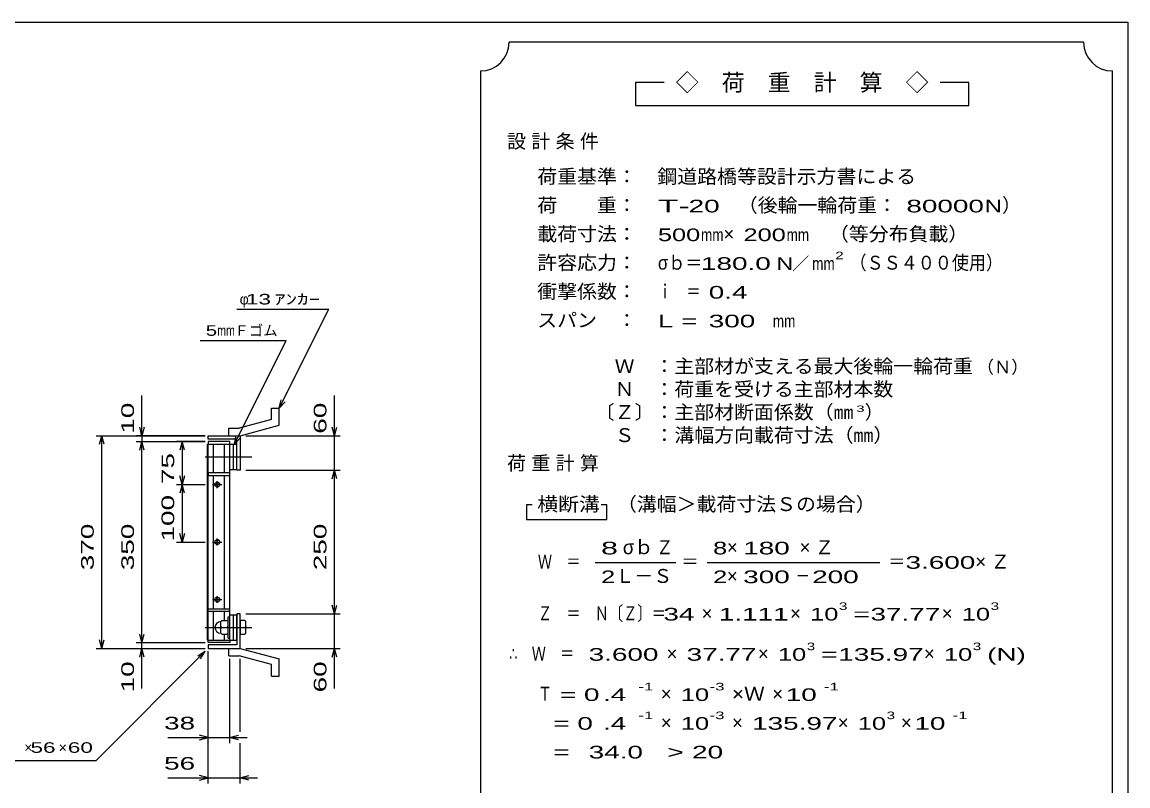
# Model space of a CAD drawing. Units: millimetres, scale not verified. Extents: x -1820 to 1731, y -1282 to 1054.
# Drawn here: x -194 to 1731, y -275 to 1054 of the extents above; entities that cross this region are included whole.
import ezdxf
from ezdxf.enums import TextEntityAlignment as Align

# ---------------------------------------------------------------- set-up
doc = ezdxf.new("R2010")
doc.units = ezdxf.units.MM
doc.header["$LTSCALE"] = 10
doc.linetypes.add('CHAIN', pattern=[18.5, 12, -1.5, 3.5, -1.5])
for name, color, linetype, lineweight in [('0_2', 150, 'Continuous', 25), ('16', 3, 'Continuous', 25), ('19', 6, 'Continuous', 25), ('22', 4, 'Continuous', 25), ('24', 2, 'Continuous', 25)]:
    doc.layers.add(name, color=color, linetype=linetype, lineweight=lineweight)
doc.styles.add('ベクトル', font='')
doc.styles.get('ベクトル').set_extended_font_data('ベクトル')

msp = doc.modelspace()

# ---------------------------------------------------------------- linework, layer by layer
at = {"layer": '0_2'}
for p, q in [((-1729, 1053.5), (1731, 1053.5)), ((1731, 1053.5), (1731, -1146.5))]:
    msp.add_line(p, q, dxfattribs=at)
at = {"layer": '16'}
for p, q in [((129.3, -21.5), (129.3, 319.5)), ((129.3, 319.5), (130, 319.5)), ((168, 324), (130, 324)), ((130, 324), (130, 319.5)), ((130, 319.5), (168, 319.5)), ((130, -21.5), (130, 319.5)), ((130, 319.5), (168, 319.5)), ((139.5, 269.5), (139.5, 319.5)), ((158.5, 269.5), (158.5, 319.5)), ((168, 319.5), (168, 324)), ((168, -21.5), (168, 319.5)), ((168, 319.5), (174, 319.5)), ((174, 275.5), (174, 319.5)), ((174, 319.5), (180, 319.5)), ((180, 275.5), (180, 319.5)), ((130, 269.5), (130, 265)), ((168, 269.5), (130, 269.5)), ((168, 275.5), (174, 275.5)), ((168, 265), (168, 269.5)), ((174, 275.5), (180, 275.5)), ((130, 265), (168, 265)), ((139.5, 33), (139.5, 265)), ((144, 252), (148, 252)), ((146, 243), (146, 255)), ((158.5, 33), (158.5, 265)), ((138, 249), (154, 249)), ((144, 246), (148, 246)), ((146, 143), (146, 155)), ((138, 149), (154, 149)), ((144, 152), (148, 152)), ((144, 146), (148, 146)), ((138, 49), (154, 49)), ((144, 52), (148, 52)), ((144, 46), (148, 46)), ((146, 43), (146, 55)), ((130, 28.5), (130, 33)), ((130, 33), (168, 33)), ((130, 28.5), (168, 28.5)), ((139.5, -21.5), (139.5, 28.5)), ((158.5, 13.5), (158.5, 28.5)), ((168, 28.5), (168, 33)), ((168, 22.5), (174, 22.5)), ((174, -21.5), (174, 22.5)), ((174, 22.5), (180, 22.5)), ((180, -21.5), (180, 22.5)), ((154, 12.5), (152, 10.5)), ((152, -9.5), (152, 10.5)), ((154, 0.5), (152, 2.5)), ((154, 0.5), (152, -1.5)), ((154, 12.5), (163, 12.5)), ((154, 0.5), (163, 0.5)), ((165, 10.5), (163, 12.5)), ((163, 0.5), (165, 2.5)), ((165, -1.5), (163, 0.5)), ((165, -18), (165, 19)), ((165, 19), (168, 19)), ((168, -18), (168, 19)), ((152, -9.5), (154, -11.5)), ((154, -11.5), (163, -11.5)), ((158.5, -21.5), (158.5, -12.5)), ((163, -11.5), (165, -9.5)), ((165, -18), (168, -18)), ((129.3, -21.5), (130, -21.5)), ((130, -21.5), (168, -21.5)), ((130, -26), (130, -21.5)), ((130, -21.5), (168, -21.5)), ((168, -26), (130, -26)), ((168, -21.5), (168, -26)), ((168, -21.5), (174, -21.5)), ((174, -21.5), (180, -21.5))]:
    msp.add_line(p, q, dxfattribs=at)
at = {"layer": '16', "linetype": 'CHAIN'}
for p, q in [((125, 297.5), (206, 297.5)), ((125, 0.5), (206, 0.5))]:
    msp.add_line(p, q, dxfattribs=at)
at = {"layer": '16'}
for centre, radius, start, end in [((144, 249), 3, 90, 270), ((146, 249), 4, 46.6, 133.4), ((148, 249), 3, 270, 90), ((146, 249), 4, 226.6, 313.4), ((144, 149), 3, 90, 270), ((146, 149), 4, 46.6, 133.4), ((146, 149), 4, 226.6, 313.4), ((148, 149), 3, 270, 90), ((144, 49), 3, 90, 270), ((146, 49), 4, 46.6, 133.4), ((146, 49), 4, 226.6, 313.4), ((148, 49), 3, 270, 90), ((152, 0.5), 10, 90, 270)]:
    msp.add_arc(centre, radius, start, end, dxfattribs=at)
at = {"layer": '19'}
for p, q in [((240.6, 382.1), (253.6, 382.1)), ((240.6, 362.1), (240.6, 382.1)), ((253.6, 352.1), (253.6, 382.1)), ((166, 347), (184.3, 347)), ((166, 334), (166, 347)), ((240.6, 362.1), (184.3, 347)), ((186, 334), (253.6, 352.1)), ((130, 328), (130, 334)), ((130, 334), (186, 334)), ((180, 328), (130, 328)), ((166, 334), (186, 334)), ((180, 274), (180, 328)), ((186, 334), (186, 274)), ((186, 274), (180, 274)), ((186, 24), (180, 24)), ((180, 24), (180, -30)), ((186, -36), (186, 24)), ((194, 12.5), (186, 12.5)), ((186, 12.5), (186, -11.5)), ((186, 0.5), (194, 0.5)), ((196, 10.5), (194, 12.5)), ((196, 2.5), (194, 0.5)), ((194, 0.5), (196, -1.5)), ((196, -9.5), (196, 10.5)), ((186, -11.5), (194, -11.5)), ((194, -11.5), (196, -9.5)), ((130, -30), (130, -36)), ((180, -30), (130, -30)), ((130, -36), (186, -36)), ((166, -36), (186, -36)), ((166, -49), (166, -36)), ((186, -36), (253.6, -54.1)), ((166, -49), (184.3, -49)), ((240.6, -64.1), (184.3, -49)), ((253.6, -84.1), (253.6, -54.1)), ((240.6, -84.1), (240.6, -64.1)), ((240.6, -84.1), (253.6, -84.1))]:
    msp.add_line(p, q, dxfattribs=at)
at = {"layer": '22'}
for p, q in [((180, 554), (340, 554)), ((254, 382), (340, 554)), ((116, 499.5), (266, 499.5)), ((176, 319.5), (266, 499.5)), ((15, 334), (15, 404)), ((254, 382), (257, 396.6)), ((254, 382), (264, 393)), ((350, 334), (350, 404)), ((15, 334), (11, 349)), ((19, 349), (15, 334)), ((350, 334), (346, 349)), ((350, 334), (354, 349)), ((-65, 334), (125, 334)), ((-59, 319), (-55, 334)), ((-51, 319), (-55, 334)), ((-55, -36), (-55, 334)), ((125, 334), (5, 334)), ((15, 334), (15, 324)), ((176, 319.5), (179, 334.1)), ((176, 319.5), (186, 330.5)), ((196, 334), (360, 334)), ((350, 274), (350, 334)), ((5, 324), (125, 324)), ((11, 309), (15, 324)), ((19, 309), (15, 324)), ((15, -26), (15, 324)), ((125, 324), (75, 324)), ((85, 324), (81, 309)), ((89, 309), (85, 324)), ((85, 324), (85, 249)), ((196, 274), (360, 274)), ((346, 259), (350, 274)), ((354, 259), (350, 274)), ((350, 24), (350, 274)), ((85, 249), (81, 264)), ((89, 264), (85, 249)), ((75, 249), (125, 249)), ((85, 249), (81, 234)), ((89, 234), (85, 249)), ((85, 249), (85, 149)), ((85, 149), (81, 164)), ((89, 164), (85, 149)), ((75, 149), (125, 149)), ((350, 24), (346, 39)), ((350, 24), (354, 39)), ((196, 24), (360, 24)), ((350, -36), (350, 24)), ((15, -26), (11, -11)), ((15, -26), (19, -11)), ((-65, -36), (125, -36)), ((-55, -36), (-59, -21)), ((-55, -36), (-51, -21)), ((5, -26), (125, -26)), ((5, -36), (125, -36)), ((11, -51), (15, -36)), ((15, -36), (15, -26)), ((19, -51), (15, -36)), ((15, -106), (15, -36)), ((196, -36), (360, -36)), ((346, -51), (350, -36)), ((354, -51), (350, -36)), ((350, -106), (350, -36)), ((-65, -231), (125, -41)), ((112, -49), (125, -41)), ((117, -54), (125, -41)), ((130, -201), (130, -41)), ((130, -271), (130, -41)), ((168, -201), (168, -54)), ((186, -181), (186, -54)), ((60, -191), (130, -191)), ((130, -191), (115, -187)), ((115, -195), (130, -191)), ((130, -191), (168, -191)), ((168, -191), (183, -187)), ((183, -195), (168, -191)), ((168, -191), (198, -191)), ((186, -271), (186, -201)), ((-265, -231), (-65, -231)), ((60, -261), (130, -261)), ((130, -261), (115, -257)), ((115, -265), (130, -261)), ((130, -261), (186, -261)), ((186, -261), (201, -257)), ((201, -265), (186, -261)), ((186, -261), (216, -261))]:
    msp.add_line(p, q, dxfattribs=at)
at = {"layer": '24', "color": 4}
for p, q in [((1654, 1018.5), (654, 1018.5)), ((604, 968.5), (604, -581.5)), ((1704, -581.5), (1704, 968.5)), ((924, 948.5), (874, 948.5)), ((874, 948.5), (874, 908.5)), ((1454, 948.5), (1404, 948.5)), ((1454, 908.5), (1454, 948.5)), ((874, 908.5), (1454, 908.5)), ((694, 213.5), (684, 213.5)), ((684, 213.5), (684, 188.5)), ((824, 213.5), (814, 213.5)), ((824, 188.5), (824, 213.5)), ((684, 188.5), (824, 188.5)), ((804, 113.5), (944, 113.5)), ((999, 113.5), (1299, 113.5))]:
    msp.add_line(p, q, dxfattribs=at)
for centre, start, end in [((604, 1018.5), 270, 0), ((1704, 1018.5), 180, 270)]:
    msp.add_arc(centre, 50, start, end, dxfattribs=at)

# ---------------------------------------------------------------- texts
at = {"layer": '22', "color": 2, "style": 'ベクトル'}
for s, height, width, p in [(' 13 ', 18.33, 1.6, (185, 571.5)), ('ｱﾝｶｰ', 18.33, 1.6, (245, 571.5)), ('5', 18.3, 1.45, (126, 517)), ('mm', 18.33, 0.75, (146, 517)), (' 38 ', 21.99, 1.65, (40, -166)), (' 56 ', 18.33, 1.6, (-190, -208.5)), (' 60 ', 18.33, 1.6, (-125, -208.5)), (' 56 ', 21.99, 1.65, (40, -236))]:
    msp.add_text(s, height=height, dxfattribs=dict(at, width=width)).set_placement(p, align=Align.MIDDLE_LEFT)
for s, height, p in [('φ', 18.3, (185, 571.5)), ('Ｆゴム', 18.33, (176, 517)), ('×', 18.3, (-190, -208.5)), ('×', 18.3, (-130, -208.5))]:
    msp.add_text(s, height=height, dxfattribs=at).set_placement(p, align=Align.MIDDLE_LEFT)
at = {"layer": '22', "color": 2, "style": 'ベクトル', "width": 1.65}
for s, p in [(' 10 ', (-10, 324)), (' 60 ', (325, 324)), (' 75 ', (60, 236.5)), (' 100 ', (60, 136.5)), (' 370 ', (-80, 86.5)), (' 350 ', (-10, 86.5)), (' 250 ', (325, 86.5)), (' 10 ', (-10, -126)), (' 60 ', (325, -126))]:
    msp.add_text(s, height=21.99, rotation=90, dxfattribs=at).set_placement(p, align=Align.MIDDLE_LEFT)
at = {"layer": '24', "style": 'ベクトル'}
for s, height, p in [('◇\u3000荷\u3000重\u3000計\u3000算\u3000◇', 29.33, (944, 948.5)), ('）', 24.2, (1512, 735)), ('×', 24.2, (1027, 685)), ('／', 22, (1146.5, 633.5)), ('（Ｎ）', 21.99, (1468, 453.5)), ('）', 24.2, (1273, 375)), ('σｂ', 24.19, (852, 140)), ('×', 24.2, (1033, 140)), ('Ｌ－Ｓ', 24.19, (839, 90)), ('×', 24.2, (1033, 90)), ('×', 24.2, (989, 25)), ('×', 24.2, (1143, 25)), ('×', 24.2, (1407, 25)), ('×', 24.2, (928, -45)), ('×', 24.2, (1087, -45)), ('×', 24.2, (1376, -45)), ('×', 24.2, (918, -115)), ('×', 24.2, (1112, -115)), ('×', 24.2, (918, -165)), ('×', 24.2, (1042, -165)), ('×', 24.2, (1226, -165)), ('×', 24.2, (1336, -165))]:
    msp.add_text(s, height=height, dxfattribs=at).set_placement(p, align=Align.MIDDLE_LEFT)
for s, height, width, p in [('荷重基準：\u3000', 24.19, 1.05, (703, 785)), ('鋼道路橋等設計示方書による', 24.19, 1.05, (912, 785)), ('荷\u3000\u3000重：\u3000', 24.19, 1.05, (703, 735)), ('（後輪一輪荷重：', 24.19, 1.05, (1052, 735)), ('T-', 21.99, 2, (913, 733.5)), (' 20 ', 21.99, 1.65, (953, 733.5)), (' 80000', 21.99, 1.65, (1332, 733.5)), ('N', 22, 1.4, (1482, 733.5)), ('載荷寸法：\u3000', 24.19, 1.05, (703, 685)), ('500', 21.99, 1.5, (913, 683.5)), ('200', 21.99, 1.5, (1062, 683.5)), ('\u3000（等分布負載）', 24.19, 1.05, (1176, 685)), ('mm', 21.99, 0.8, (988, 683.5)), ('mm', 21.99, 0.8, (1137, 683.5)), ('許容応力：\u3000', 24.19, 1.05, (703, 635)), ('σｂ＝', 24.19, 0.9, (913, 635)), ('180.0', 21.99, 1.65, (988, 633.5)), ('N', 22, 1.4, (1119, 633.5)), ('mm', 21.99, 0.8, (1181.5, 633.5)), ('2', 13.2, 1.5, (1221.5, 647.5)), ('（ＳＳ４００使用）', 24.19, 0.9, (1246.5, 635)), ('衝撃係数：\u3000', 24.19, 1.05, (703, 585)), ('ｉ\u3000＝', 24.19, 0.75, (913, 585)), (' 0.4', 21.99, 1.65, (988, 583.5)), ('スパン\u3000：\u3000', 24.19, 1.05, (703, 535)), ('L =', 21.99, 1.65, (913, 533.5)), (' 300 ', 21.99, 1.65, (988, 533.5)), ('mm', 21.99, 0.8, (1113, 533.5)), ('\u3000Ｗ\u3000：主部材が支える最大後輪一輪荷重', 24.19, 1.05, (803, 455)), ('\u3000Ｎ\u3000：荷重を受ける主部材本数', 24.19, 1.05, (803, 415)), ('〔Ｚ〕：主部材断面係数（㎜', 24.19, 1.05, (803, 375)), ('3', 11, 1.8, (1258, 381)), ('\u3000Ｓ\u3000：溝幅方向載荷寸法（㎜）', 24.19, 1.05, (803, 335)), ('\u3000（溝幅＞載荷寸法Ｓの場合）', 24.19, 1.05, (807, 215)), ('横断溝', 24.19, 1.1, (703, 215)), ('8', 22, 1.8, (814, 138.5)), ('Ｚ', 24.2, 0.9, (910, 140)), ('8', 22, 1.5, (1009, 138.5)), (' 180 ', 21.99, 1.65, (1048, 138.5)), ('Ｗ\u3000＝', 24.19, 0.75, (704, 115)), ('＝', 24.2, 0.9, (954, 115)), ('＝', 24.2, 0.9, (1314, 115)), ('3.600', 21.99, 1.65, (1344, 113.5)), ('2', 22, 1.5, (814, 88.5)), ('2', 22, 1.5, (1009, 88.5)), (' 300 ', 21.99, 1.65, (1048, 88.5)), (' 200 ', 21.99, 1.65, (1168, 88.5)), ('－', 24.2, 0.75, (1153, 90)), ('Ｚ\u3000＝\u3000Ｎ〔Ｚ〕＝', 24.19, 0.75, (704, 25)), ('3', 13.2, 1.5, (1228, 37.5)), ('3', 13.2, 1.5, (1492, 37.5)), (' 34 ', 21.99, 1.65, (909, 23.5)), ('1.111', 21.99, 1.65, (1019, 23.5)), ('10', 21.99, 1.5, (1178, 23.5)), ('=', 22, 1.7, (1253, 23.5)), ('37.77', 21.99, 1.65, (1283, 23.5)), ('10', 21.99, 1.5, (1442, 23.5)), ('∴\u3000Ｗ\u3000＝', 24.19, 0.75, (654, -45)), (' 3.600', 21.99, 1.65, (779, -46.5)), ('37.77', 21.99, 1.65, (963, -46.5)), ('10', 21.99, 1.5, (1122, -46.5)), ('3', 13.2, 1.5, (1172, -32.5)), ('135.97', 21.99, 1.65, (1227, -46.5)), ('10', 21.99, 1.5, (1411, -46.5)), ('3', 13.2, 1.5, (1461, -32.5)), ('(N)', 21.99, 1.65, (1486, -46.5)), ('=', 22, 1.7, (1197, -46.5)), ('-1', 13.2, 1.65, (879, -102.5)), ('-3', 13.2, 1.65, (1003, -102.5)), ('-1', 13.2, 1.65, (1202, -102.5)), ('Ｔ', 24.2, 0.75, (704, -115)), (' = 0', 21.99, 1.65, (729, -116.5)), (' .4 ', 21.99, 1.65, (804, -116.5)), ('10', 21.99, 1.5, (953, -116.5)), ('×Ｗ', 24.19, 1.1, (1042, -115)), (' 10 ', 21.99, 1.65, (1122, -116.5)), ('-1', 13.2, 1.65, (879, -152.5)), ('-3', 13.2, 1.65, (1003, -152.5)), ('3', 13.2, 1.5, (1311, -152.5)), ('-1', 13.2, 1.65, (1426, -152.5)), ('  = 0', 21.99, 1.65, (704, -166.5)), (' .4 ', 21.99, 1.65, (804, -166.5)), ('10', 21.99, 1.5, (953, -166.5)), ('135.97', 21.99, 1.65, (1077, -166.5)), ('10', 21.99, 1.5, (1261, -166.5)), (' 10 ', 21.99, 1.65, (1346, -166.5)), (' 34.0', 21.99, 1.65, (779, -216.5)), ('>', 22, 1.7, (929, -216.5)), (' 20 ', 21.99, 1.65, (959, -216.5)), ('  =', 21.99, 1.65, (704, -216.5))]:
    msp.add_text(s, height=height, dxfattribs=dict(at, width=width)).set_placement(p, align=Align.MIDDLE_LEFT)
at = {"layer": '24', "char_height": 24.19, "attachment_point": 4, "style": 'ベクトル'}
for s, insert in [('\\T1.28;設計条件', (650.5, 845)), ('\\T1.28;荷重計算', (650.5, 285)), ('\\T1.42;×Ｚ', (1159.5, 140)), ('\\T1.42;×Ｚ', (1465.5, 115))]:
    msp.add_mtext(s, dxfattribs=dict(at, insert=insert))

doc.saveas('drawing.dxf')
